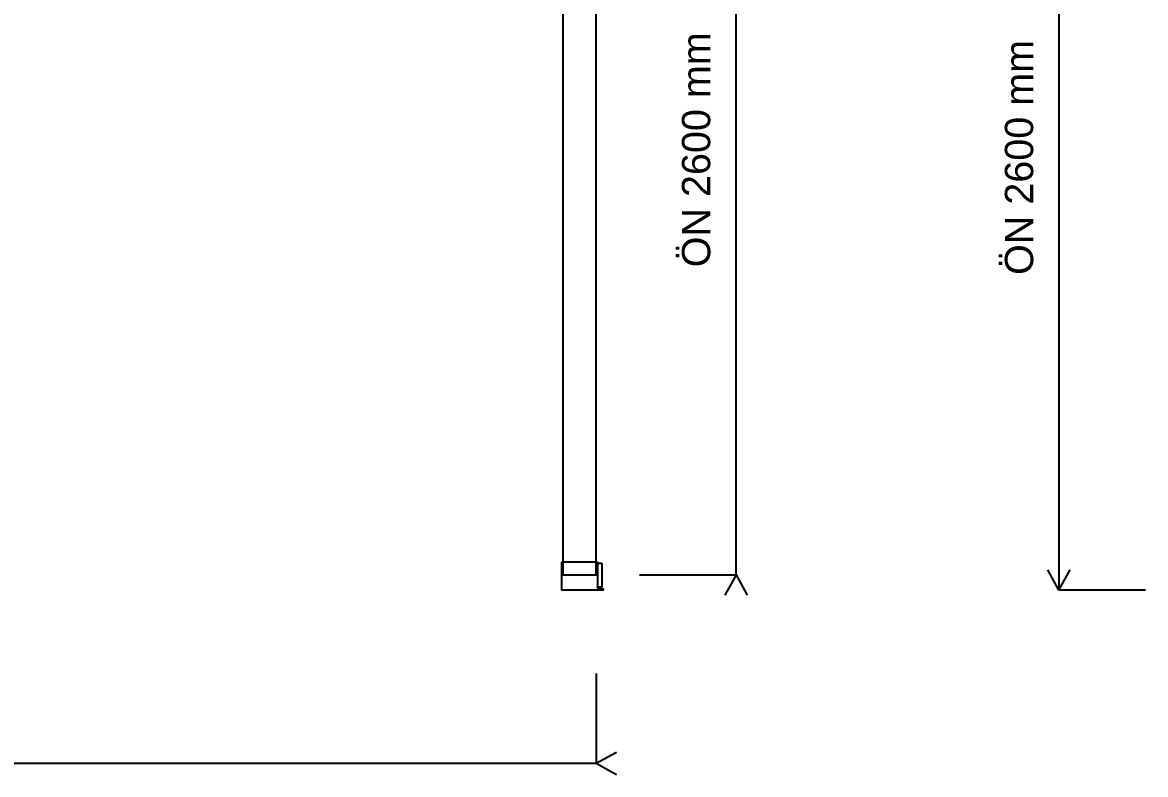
# Model space of a CAD drawing. Header units: millimetres. Extents: x -7074 to 8488, y -9300 to 1199.
# Drawn here: x -3173 to 200, y -8754 to -6495 of the extents above; entities that cross this region are included whole.
import ezdxf
from ezdxf.enums import TextEntityAlignment as Align

# ---------------------------------------------------------------- set-up
doc = ezdxf.new("R2010")
doc.units = ezdxf.units.MM
doc.layers.get('0').update_dxf_attribs({"linetype": 'CONTINUOUS'})
for name, color, linetype in [('BLOCKREF', 8, 'CONTINUOUS'), ('DIM', 1, 'CONTINUOUS'), ('POST', 6, 'CONTINUOUS')]:
    doc.layers.add(name, color=color, linetype=linetype)
doc.styles.get("Standard").update_dxf_attribs({"font": 'arial.ttf'})

# ---------------------------------------------------------------- blocks, each defined once
blk = doc.blocks.new('PergoRise Dikme Alt Bağlantı Yan Görünüş')
at = {"color": 0, "linetype": 'ByBlock', "lineweight": -2}
for points in [[(51.5, 38.5), (53.5, 38.5), (53.5, -37, 0.414214), (57.5, -41), (68.9, -41, -0.414214), (70.9, -43), (70.9, -46), (64.9, -46), (-51.5, -46), (-53.5, -46), (-53.5, 38.5), (-51.5, 38.5)], [(53.5, -37.5, -0.357731), (55.4, -35.8), (67.3, -35.4, 0.404357), (68.3, -34.4), (68.3, -0.7), (68.3, 32.9, 0.404357), (67.3, 33.9), (55.4, 34.3, -0.404357), (53.5, 36.3)]]:
    blk.add_lwpolyline(points, format="xyb", dxfattribs=at)
at = {"color": 0, "lineweight": -2, "transparency": 33554559}
blk.add_lwpolyline([(51.5, 0), (51.5, 38.5), (-51.5, 38.5), (-51.5, 0)], close=True, dxfattribs=at)

msp = doc.modelspace()

# ---------------------------------------------------------------- linework, layer by layer
at = {"layer": 'DIM', "color": 1}
for p, q in [((-1030, -8154), (-1030, -5600)), ((-60, -5600), (-60, -8200)), ((-1320, -8154), (-1030, -8154)), ((-1030, -8154), (-1063.722757, -8215.341468)), ((-1030, -8154), (-996.277243, -8215.341468)), ((-60, -8200), (-93.722757, -8138.658532)), ((-60, -8200), (-26.277243, -8138.658532)), ((200, -8200), (-60, -8200)), ((-1450, -8450), (-1450, -8720)), ((-1450, -8720), (-1388.658532, -8686.277243)), ((-5950, -8720), (-1450, -8720)), ((-1450, -8720), (-1388.658532, -8753.722757))]:
    msp.add_line(p, q, dxfattribs=at)
at = {"layer": 'POST', "color": 6}
msp.add_lwpolyline([(-1450, -5603), (-1550, -5603), (-1550, -8154), (-1450, -8154)], close=True, dxfattribs=at)

# ---------------------------------------------------------------- block references
at = {"layer": 'BLOCKREF', "color": 8}
msp.add_blockref('PergoRise Dikme Alt Bağlantı Yan Görünüş', (-1500, -8154), dxfattribs=at)

# ---------------------------------------------------------------- texts
at = {"layer": 'DIM', "color": 1}
for p in [(-1150, -6877), (-180, -6900)]:
    msp.add_text('ÖN 2600 mm', height=85, rotation=90, dxfattribs=at).set_placement(p, align=Align.MIDDLE_CENTER)

doc.saveas('drawing.dxf')
